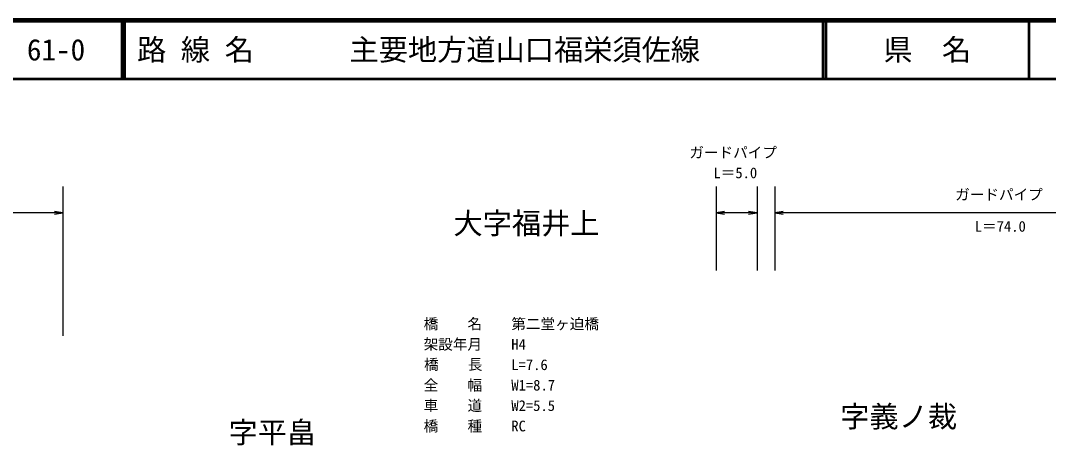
# Model space of a CAD drawing. Units: millimetres, scale not verified. Extents: x 40000 to 680000, y 20000 to 380000.
# Drawn here: x 160438 to 336359, y 307212 to 380000 of the extents above; entities that cross this region are included whole.
import ezdxf
from ezdxf.enums import TextEntityAlignment as Align

# ---------------------------------------------------------------- set-up
doc = ezdxf.new("R2010")
doc.units = ezdxf.units.MM
doc.header["$LTSCALE"] = 1000
for name, color, linetype in [('M-BMK-HTXT', 7, 'Continuous'), ('M-STR-STR1', 1, 'Continuous'), ('M-TTL-TXT', 7, 'Continuous')]:
    doc.layers.add(name, color=color, linetype=linetype)
for name, color, linetype, lineweight in [('M-STR-STR3', 7, 'Continuous', 25), ('M-TTL', 2, 'Continuous', 140), ('M-TTL-LINE', 7, 'Continuous', 50)]:
    doc.layers.add(name, color=color, linetype=linetype, lineweight=lineweight)
doc.styles.add('ＭＳ ゴシック', font='')
doc.styles.get('ＭＳ ゴシック').set_extended_font_data('MS Gothic')

# ---------------------------------------------------------------- blocks, each defined once
blk = doc.blocks.new('open_arrow')
at = {"color": 0, "linetype": 'Continuous', "lineweight": -2}
blk.add_lwpolyline([(7.5, 1.25), (0, 0), (7.5, -1.25)], dxfattribs=at)

msp = doc.modelspace()

# ---------------------------------------------------------------- linework, layer by layer
at = {"layer": 'M-STR-STR3'}
for p, q in [((167702, 351573), (167702, 325999)), ((279497, 351573), (279497, 337164)), ((286494, 351573), (286494, 337164)), ((289508, 351573), (289508, 337164)), ((167702, 347048), (70974, 347048)), ((286494, 347048), (279497, 347048)), ((365852, 347048), (289508, 347048))]:
    msp.add_line(p, q, dxfattribs=at)
at = {"layer": 'M-TTL'}
msp.add_line((680000, 380000), (40000, 380000), dxfattribs=at)
at = {"layer": 'M-TTL-LINE'}
for p, q in [((177750, 380000), (177750, 370000)), ((178250, 380000), (178250, 370000)), ((297750, 380000), (297750, 370000)), ((298250, 380000), (298250, 370000)), ((333000, 380000), (333000, 370000)), ((40000, 370000), (680000, 370000))]:
    msp.add_line(p, q, dxfattribs=at)

# ---------------------------------------------------------------- block references
at = {"layer": 'M-STR-STR3', "xscale": 193, "yscale": 193, "rotation": 180}
for p in [(167702, 347048), (286494, 347048)]:
    msp.add_blockref('open_arrow', p, dxfattribs=at)
at = {"layer": 'M-STR-STR3', "xscale": 193, "yscale": 193}
for p in [(279497, 347048), (289508, 347048)]:
    msp.add_blockref('open_arrow', p, dxfattribs=at)

# ---------------------------------------------------------------- texts
at = {"layer": 'M-BMK-HTXT', "style": 'ＭＳ ゴシック'}
for s, p in [('大字福井上', (234525, 342333)), ('字義ノ裁', (300726, 309232)), ('字平畠', (196033, 306512))]:
    msp.add_text(s, height=3666, dxfattribs=at).set_placement(p, align=Align.BOTTOM_LEFT)
at = {"layer": 'M-STR-STR1', "style": 'ＭＳ ゴシック'}
for s, p in [('橋\u3000\u3000名', (229429, 326576)), ('第二堂ヶ迫橋', (244429, 326576)), ('架設年月', (229429, 323076)), ('H4', (244429, 323076)), ('橋\u3000  長', (229497, 319628)), ('L=7.6', (244429, 319576)), ('全\u3000\u3000幅', (229429, 316076)), ('W1=8.7', (244429, 316076)), ('車\u3000\u3000道', (229429, 312576)), ('W2=5.5', (244429, 312576)), ('橋\u3000\u3000種', (229429, 309076)), ('RC', (244429, 309076))]:
    msp.add_text(s, height=1833, dxfattribs=at).set_placement(p, align=Align.BOTTOM_LEFT)
at = {"layer": 'M-STR-STR3', "style": 'ＭＳ ゴシック'}
for s, p in [('ガードパイプ', (274890, 355926)), ('L＝5.0', (279023, 352442)), ('ガードパイプ', (320389, 348727)), ('L＝74.0', (323752, 343279))]:
    msp.add_text(s, height=1833, dxfattribs=at).set_placement(p, align=Align.BOTTOM_LEFT)
at = {"layer": 'M-TTL-TXT', "style": 'ＭＳ ゴシック'}
for s, p in [('61-0', (161521, 375000)), ('路 線 名', (180380, 375000)), ('主要地方道山口福栄須佐線', (216734, 375000))]:
    msp.add_text(s, height=3666, dxfattribs=at).set_placement(p, align=Align.MIDDLE_LEFT)
msp.add_text('県\u3000名', height=3666, dxfattribs=at).set_placement((315625, 375000), align=Align.MIDDLE_CENTER)

doc.saveas('drawing.dxf')
